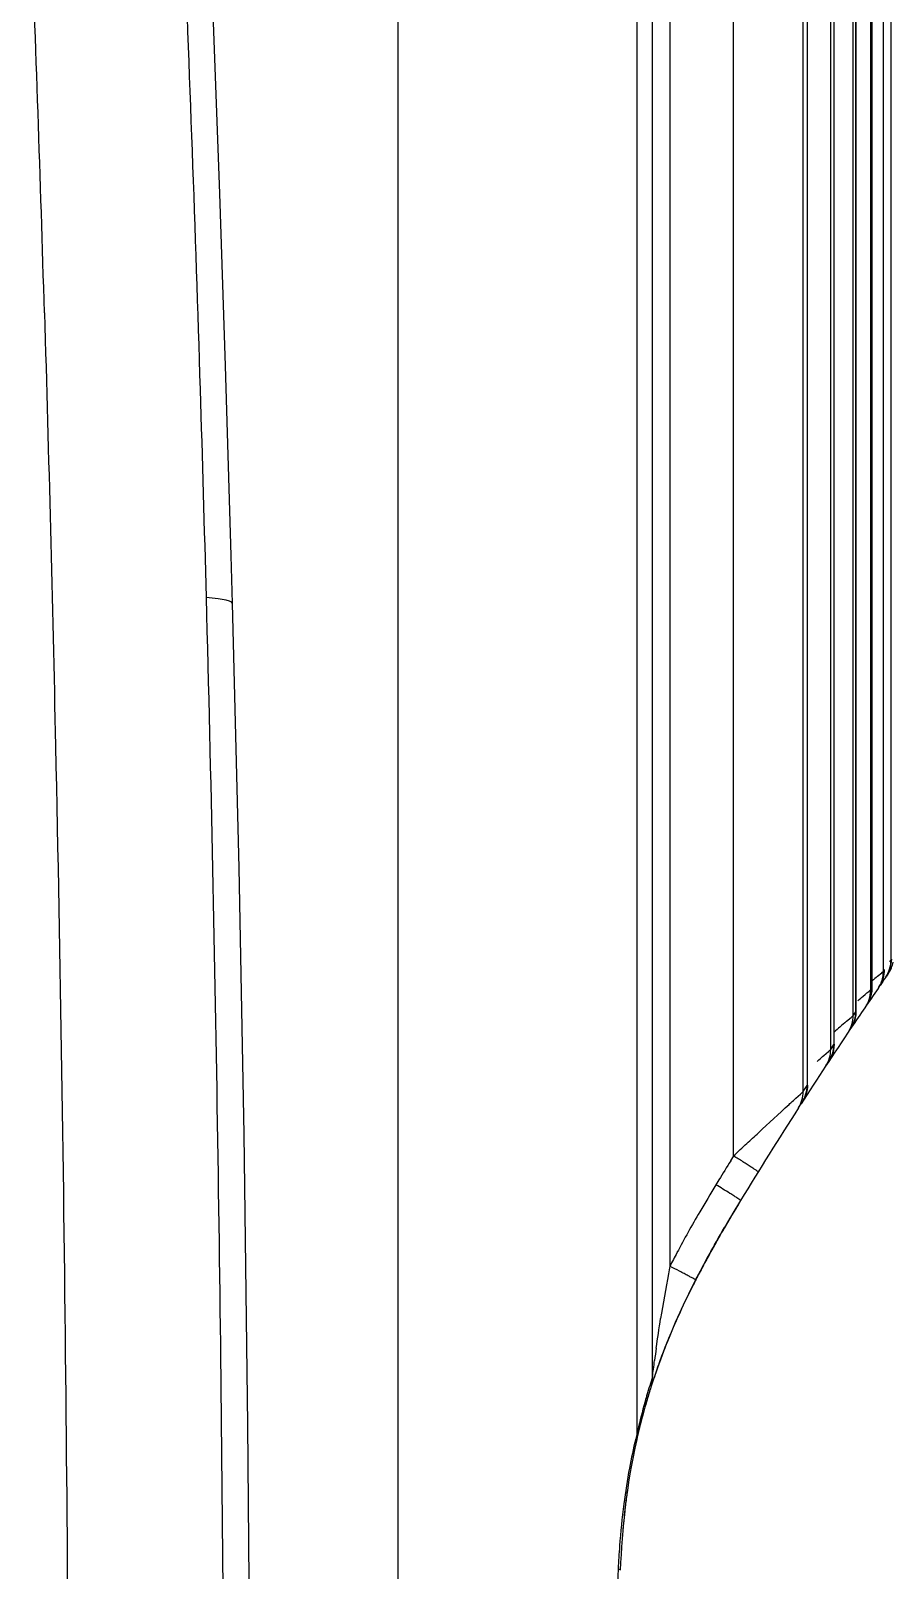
# Model space of a CAD drawing. Header units: millimetres. Extents: x -73584 to -37571, y -61249 to -50748.
# Drawn here: x -48246.65 to -48232.34, y -54602.84 to -54577.31 of the extents above; entities that cross this region are included whole.
import ezdxf

# ---------------------------------------------------------------- set-up
doc = ezdxf.new("R2010")
doc.units = ezdxf.units.MM
doc.header["$LTSCALE"] = 200
doc.layers.add('DIM', color=3, linetype='Continuous')
doc.layers.add('SOLID_1', color=7, linetype='Continuous')

# ---------------------------------------------------------------- blocks, each defined once
blk = doc.blocks.new('5569')
at = {"color": 7, "linetype": 'Continuous'}
for p, q in [((-46002.055, -54916.77), (-46002.055, -54833.705)), ((-46002.038, -54833.695), (-46002.038, -54916.744)), ((-46002.037, -54916.743), (-46002.037, -54833.685)), ((-46001.846, -54916.464), (-46001.846, -54833.572)), ((-46001.718, -54916.275), (-46001.718, -54833.559)), ((-46002.347, -54917.2), (-46002.347, -54833.889)), ((-46002.305, -54833.863), (-46002.305, -54917.137)), ((-46002.302, -54917.135), (-46002.302, -54833.855)), ((-46002.72, -54917.76), (-46002.72, -54834.232)), ((-46002.668, -54834.213), (-46002.668, -54917.681)), ((-46003.111, -54834.371), (-46003.111, -54918.359)), ((-46003.105, -54918.354), (-46003.105, -54834.367)), ((-46002.664, -54917.677), (-46002.664, -54834.268)), ((-46003.177, -54918.462), (-46003.177, -54834.688)), ((-46004.33, -54919.528), (-46004.33, -54835.729)), ((-46005.93, -54924.119), (-46005.93, -54836.443)), ((-46005.675, -54923.191), (-46005.675, -54836.403)), ((-46005.387, -54836.403), (-46005.387, -54921.357)), ((-46009.902, -54839.229), (-46009.902, -55029.304)), ((-46001.944, -54916.548), (-46001.874, -54916.49)), ((-46001.797, -54916.55), (-46001.807, -54916.565)), ((-46002.055, -54916.77), (-46002.038, -54916.744)), ((-46002.037, -54916.743), (-46002.038, -54916.744)), ((-46002.037, -54916.743), (-46002.037, -54916.743)), ((-46001.913, -54916.718), (-46001.934, -54916.748)), ((-46002.347, -54917.2), (-46002.305, -54917.137)), ((-46002.305, -54917.137), (-46002.302, -54917.135)), ((-46002.302, -54917.135), (-46002.302, -54917.135)), ((-46002.125, -54917.026), (-46002.124, -54917.026)), ((-46002.456, -54917.295), (-46002.382, -54917.232)), ((-46002.389, -54917.416), (-46002.389, -54917.416)), ((-46002.72, -54917.76), (-46002.668, -54917.681)), ((-46002.668, -54917.681), (-46002.664, -54917.677)), ((-46002.664, -54917.677), (-46002.664, -54917.677)), ((-46002.834, -54917.861), (-46002.758, -54917.795)), ((-46002.748, -54917.955), (-46002.749, -54917.956)), ((-46003.177, -54918.462), (-46003.111, -54918.359)), ((-46003.111, -54918.359), (-46003.105, -54918.354)), ((-46003.297, -54918.571), (-46003.219, -54918.501)), ((-46003.254, -54918.732), (-46003.185, -54918.625)), ((-46004.33, -54919.528), (-46004.379, -54919.608)), ((-46004.575, -54919.926), (-46004.623, -54920.006)), ((-46004.214, -54920.266), (-46004.256, -54920.335)), ((-46004.349, -54920.49), (-46004.386, -54920.554)), ((-46004.3, -54920.409), (-46004.349, -54920.49)), ((-46004.647, -54921.004), (-46004.704, -54921.108)), ((-46004.623, -54920.961), (-46004.647, -54921.004)), ((-46004.768, -54921.225), (-46004.818, -54921.315)), ((-46004.704, -54921.108), (-46004.768, -54921.225)), ((-46004.818, -54921.315), (-46004.831, -54921.34)), ((-46005.593, -54923.04), (-46005.622, -54923.123)), ((-46005.691, -54923.328), (-46005.696, -54923.344)), ((-46005.669, -54923.261), (-46005.691, -54923.328)), ((-46005.648, -54923.198), (-46005.669, -54923.261)), ((-46005.622, -54923.123), (-46005.648, -54923.198))]:
    blk.add_line(p, q, dxfattribs=at)
for points in [[(-46002.036, -54916.743), (-46002.039, -54916.797), (-46002.054, -54916.875), (-46002.082, -54916.952), (-46002.123, -54917.025)], [(-46002.302, -54917.135), (-46002.305, -54917.188), (-46002.319, -54917.265), (-46002.347, -54917.341), (-46002.387, -54917.414)], [(-46002.663, -54917.677), (-46002.666, -54917.73), (-46002.68, -54917.806), (-46002.707, -54917.881), (-46002.746, -54917.952)], [(-46003.106, -54918.354), (-46003.107, -54918.391), (-46003.115, -54918.452), (-46003.131, -54918.512), (-46003.155, -54918.57), (-46003.185, -54918.625)], [(-46004.96, -54921.585), (-46004.985, -54921.635), (-46005.017, -54921.698), (-46005.048, -54921.76), (-46005.078, -54921.821), (-46005.108, -54921.882), (-46005.137, -54921.942), (-46005.165, -54922.002), (-46005.193, -54922.061), (-46005.219, -54922.119), (-46005.246, -54922.177), (-46005.271, -54922.234), (-46005.296, -54922.29), (-46005.32, -54922.346), (-46005.344, -54922.401), (-46005.367, -54922.455), (-46005.389, -54922.508), (-46005.411, -54922.561), (-46005.432, -54922.613), (-46005.453, -54922.665), (-46005.473, -54922.715), (-46005.492, -54922.765), (-46005.51, -54922.814), (-46005.528, -54922.861)], [(-46005.528, -54922.861), (-46005.562, -54922.953), (-46005.578, -54922.997), (-46005.593, -54923.04)]]:
    blk.add_lwpolyline(points, dxfattribs=at)
for centre, radius, start, end in [((-46002.327, -54916.434), 0.502, 342.7607, 0.0368), ((-46002.172, -54916.214), 0.5, 325.2036, 348.3566), ((-45991.341, -54929.187), 16.498, 129.9926, 130.4053), ((-46002.345, -54916.465), 0.5, 325.4523, 348.4818), ((-46002.326, -54916.434), 0.501, 325.4588, 342.6602), ((-45940.803, -54958.862), 74.233, 145.26525, 145.39095), ((-46002.346, -54916.465), 0.5, 348.5117, 0.0717), ((-45940.803, -54958.862), 74.233, 145.20356, 145.25927), ((-45940.803, -54958.862), 74.233, 145.43677, 146.03882), ((-46002.535, -54916.746), 0.497, 325.7091, 336.5405), ((-46002.536, -54916.746), 0.498, 336.5673, 347.6301), ((-46002.537, -54916.746), 0.499, 347.6636, 0.1808), ((-45940.803, -54958.862), 74.233, 145.4087, 145.4208), ((-46002.801, -54917.14), 0.497, 348.9101, 0.3394), ((-46002.553, -54916.771), 0.498, 325.7361, 337.1756), ((-45940.803, -54958.862), 74.233, 146.06051, 147.21537), ((-45978.911, -54944.422), 35.92, 131.1886, 131.3914), ((-45991.005, -54930.595), 17.55, 130.727, 131.2024), ((-46002.799, -54917.14), 0.495, 326.0749, 337.2773), ((-46002.8, -54917.14), 0.496, 337.3088, 348.8792), ((-46003.212, -54917.764), 0.493, 326.685, 343.5411), ((-46003.158, -54917.686), 0.49, 326.5681, 334.2923), ((-46003.215, -54917.764), 0.495, 343.6411, 0.5204), ((-45940.803, -54958.862), 74.233, 147.2766, 148.6727), ((-45940.785, -54958.862), 74.733, 148.3145, 148.60103), ((-45980.992, -54934.405), 27.673, 148.6456, 149.7341), ((-45979.822, -54935.115), 28.556, 148.6677, 149.1908), ((-45978.94, -54935.65), 29.588, 148.672, 148.8771), ((-45987.447, -54930.65), 20.205, 149.7029, 151.8953), ((-45982.581, -54933.47), 25.344, 149.1901, 149.7768), ((-45982.417, -54933.567), 25.535, 149.1915, 149.7024), ((-45982.261, -54933.66), 25.716, 149.2109, 149.6145), ((-45982.221, -54933.684), 25.763, 149.3074, 149.5005), ((-45982.082, -54933.766), 25.924, 149.2595, 149.4886), ((-45981.34, -54934.206), 26.787, 149.032, 149.4066), ((-45981.52, -54934.1), 26.578, 149.1487, 149.3633), ((-45981.411, -54934.165), 26.705, 149.1598, 149.3076), ((-45981.068, -54934.369), 27.104, 149.0699, 149.2598), ((-45980.309, -54934.823), 27.988, 148.8265, 149.2109), ((-45980.788, -54934.536), 27.43, 149.0094, 149.2103), ((-45980.303, -54934.827), 27.995, 148.8764, 149.1587), ((-45980.634, -54934.628), 27.609, 149.0114, 149.1491), ((-45980.231, -54934.87), 28.08, 148.9395, 149.0702), ((-45979.766, -54935.15), 28.621, 148.8286, 149.0095), ((-45979.502, -54935.309), 28.93, 148.8012, 148.9394), ((-45985.022, -54932.049), 22.519, 149.8451, 150.3387), ((-45984.505, -54932.347), 23.116, 149.8657, 150.037), ((-45984.299, -54932.467), 23.355, 149.7606, 150.034), ((-45983.679, -54932.827), 24.071, 149.6163, 149.8652), ((-45983.788, -54932.764), 23.945, 149.6742, 149.8612), ((-45983.828, -54932.741), 23.899, 149.7066, 149.8485), ((-45983.221, -54933.095), 24.602, 149.5, 149.7606), ((-45983.012, -54933.218), 24.844, 149.4889, 149.6742), ((-45982.374, -54933.594), 25.585, 149.3637, 149.511), ((-45987.359, -54930.722), 19.832, 150.4489, 151.2044), ((-45987.327, -54930.741), 19.869, 150.5476, 151.0821), ((-45987.251, -54930.784), 19.956, 150.6223, 150.9535), ((-45987.033, -54930.906), 20.206, 150.614, 150.8103), ((-45987.026, -54930.91), 20.215, 150.6159, 150.8034), ((-45986.558, -54931.174), 20.752, 150.4746, 150.6324), ((-45986.507, -54931.202), 20.81, 150.4507, 150.6234), ((-45986.53, -54931.189), 20.783, 150.4749, 150.6142), ((-45986.222, -54931.364), 21.137, 150.3418, 150.5509), ((-45986.065, -54931.453), 21.318, 150.3196, 150.4749), ((-45986.071, -54931.45), 21.312, 150.3235, 150.4746), ((-45985.712, -54931.654), 21.724, 150.1334, 150.4473), ((-45985.493, -54931.779), 21.976, 150.108, 150.3438), ((-45990.548, -54928.977), 16.681, 151.9477, 152.8186), ((-45990.031, -54929.264), 16.788, 151.6878, 152.2217), ((-45988.954, -54929.843), 18.01, 151.0792, 151.8251), ((-45989.079, -54929.776), 17.868, 151.2078, 151.805), ((-45989.443, -54929.58), 17.455, 151.5687, 151.7719), ((-45988.884, -54929.882), 18.091, 151.2745, 151.5681), ((-45988.133, -54930.294), 18.948, 150.9537, 151.2743), ((-45980.202, -54926.256), 25.657, 169.2757, 170.9627), ((-45955.471, -54930.898), 50.82, 169.1789, 169.3217), ((-45991.017, -54928.745), 15.673, 152.2288, 152.7575), ((-45991.289, -54928.604), 15.368, 152.5744, 152.7397), ((-45991.288, -54928.604), 15.368, 152.5761, 152.7375), ((-45990.987, -54928.76), 15.707, 152.2222, 152.7285), ((-45990.156, -54929.198), 16.646, 151.8074, 152.2296), ((-45990.179, -54929.186), 16.621, 151.8301, 152.2299), ((-45992.103, -54928.188), 14.453, 152.9707, 153.4379), ((-45992.058, -54928.21), 14.503, 153.1011, 153.242), ((-45991.827, -54928.328), 14.762, 152.889, 153.129), ((-45991.809, -54928.337), 14.783, 152.8913, 153.1008), ((-45991.593, -54928.447), 15.026, 152.7305, 152.9721), ((-45991.537, -54928.476), 15.089, 152.7375, 152.8915), ((-45994.973, -54926.823), 11.274, 156.3523, 156.8057), ((-45994.427, -54927.066), 11.872, 155.4238, 155.7034), ((-45995.321, -54926.677), 10.897, 157.5894, 157.972), ((-45995.103, -54926.768), 11.133, 156.8063, 157.0224), ((-45983.487, -54925.858), 22.348, 171.9171, 172.4429), ((-45995.214, -54926.716), 11.011, 159.085, 159.764), ((-45995.352, -54926.664), 10.864, 158.3576, 159.0844), ((-45995.361, -54926.66), 10.853, 157.972, 158.3573), ((-45995.061, -54926.773), 11.174, 159.7628, 160.1233), ((-45995.725, -54926.549), 10.473, 162.1831, 164.1772), ((-45995.266, -54926.551), 10.938, 162.1104, 163.7594), ((-45995.58, -54926.464), 10.612, 164.1005, 166.6729), ((-45995.242, -54926.557), 10.963, 163.766, 164.1174), ((-45995.784, -54926.532), 10.412, 163.4825, 163.7021), ((-45995.76, -54926.539), 10.437, 163.3347, 163.4825), ((-45995.737, -54926.546), 10.462, 163.1463, 163.3347), ((-45995.712, -54926.554), 10.488, 162.9913, 163.1463), ((-45995.687, -54926.561), 10.514, 162.8189, 162.9913), ((-45995.66, -54926.569), 10.541, 162.6613, 162.8189), ((-45995.634, -54926.577), 10.569, 162.4996, 162.6613), ((-45995.607, -54926.586), 10.598, 162.34, 162.4996), ((-45995.96, -54926.482), 10.229, 164.1769, 167.2745), ((-45995.926, -54926.492), 10.264, 164.8356, 165.1496), ((-45995.907, -54926.497), 10.284, 164.6577, 164.8356), ((-45995.878, -54926.505), 10.315, 164.1814, 164.6575), ((-45995.834, -54926.517), 10.36, 163.8276, 164.1815), ((-45995.806, -54926.525), 10.389, 163.7021, 163.8277), ((-45995.271, -54926.536), 10.929, 166.6821, 167.2286), ((-45995.987, -54926.476), 10.201, 166.3915, 166.7228), ((-45995.985, -54926.476), 10.204, 166.1818, 166.3915), ((-45995.979, -54926.478), 10.209, 165.8895, 166.1818), ((-45995.971, -54926.48), 10.219, 165.6576, 165.8895), ((-45995.959, -54926.483), 10.23, 165.3849, 165.6576), ((-45995.945, -54926.487), 10.245, 165.1496, 165.3849), ((-45996.352, -54926.521), 9.874, 166.5301, 169.4048), ((-45994.193, -54927.031), 12.092, 166.0697, 166.5628), ((-45995.982, -54926.477), 10.207, 166.9419, 167.2813), ((-45995.987, -54926.476), 10.202, 166.7228, 166.9419), ((-45995.542, -54926.668), 10.697, 169.4264, 172.647), ((-45994.846, -54926.664), 11.358, 171.7464, 172.9474), ((-45993.312, -54926.953), 12.945, 172.6587, 175.7598), ((-45993.521, -54926.82), 12.693, 173.3133, 175.006), ((-45994.398, -54926.721), 11.81, 172.9424, 173.2954), ((-45993.176, -54926.965), 13.082, 175.7513, 177.413)]:
    blk.add_arc(centre, radius, start, end, dxfattribs=at)
for points in [[(-46001.807, -54916.565), (-46001.751, -54916.483), (-46001.718, -54916.38), (-46001.718, -54916.28)], [(-46001.797, -54916.55), (-46001.74, -54916.468), (-46001.708, -54916.365), (-46001.708, -54916.265)], [(-46002.094, -54916.964), (-46002.069, -54916.903), (-46002.055, -54916.836), (-46002.055, -54916.77)], [(-46002.431, -54917.479), (-46002.377, -54917.398), (-46002.346, -54917.297), (-46002.347, -54917.2)], [(-46002.716, -54917.899), (-46002.684, -54917.832), (-46002.667, -54917.755), (-46002.668, -54917.681)], [(-46003.254, -54918.732), (-46003.204, -54918.654), (-46003.176, -54918.556), (-46003.177, -54918.462)], [(-46003.188, -54918.63), (-46003.138, -54918.551), (-46003.11, -54918.453), (-46003.111, -54918.359)], [(-46004.33, -54919.528), (-46004.258, -54919.458), (-46004.184, -54919.388), (-46004.11, -54919.32)], [(-46004.96, -54921.585), (-46004.823, -54921.318), (-46004.665, -54921.03), (-46004.48, -54920.713)], [(-46005.613, -54922.715), (-46005.59, -54922.552), (-46005.566, -54922.389), (-46005.54, -54922.225)], [(-46005.696, -54923.344), (-46005.68, -54923.295), (-46005.673, -54923.243), (-46005.675, -54923.191)], [(-46005.802, -54923.693), (-46005.789, -54923.649), (-46005.784, -54923.603), (-46005.786, -54923.557)], [(-46005.938, -54924.23), (-46006.113, -54925.002), (-46006.178, -54925.712), (-46006.21, -54926.398)], [(-46005.938, -54924.23), (-46005.93, -54924.194), (-46005.927, -54924.156), (-46005.93, -54924.119)]]:
    blk.add_open_spline(points, degree=3, dxfattribs=at)
for points, knots in [([(-46001.744, -54916.303), (-46001.741, -54916.3), (-46001.732, -54916.293), (-46001.722, -54916.286), (-46001.718, -54916.28)], [0, 0, 0, 0, 0.395465, 1, 1, 1, 1]), ([(-46001.875, -54916.49), (-46001.871, -54916.487), (-46001.861, -54916.478), (-46001.851, -54916.471), (-46001.846, -54916.464)], [0, 0, 0, 0, 0.376558, 1, 1, 1, 1]), ([(-46002.268, -54916.952), (-46002.249, -54916.936), (-46002.189, -54916.884), (-46002.129, -54916.833), (-46002.088, -54916.799)], [0, 0, 0, 0, 0.317504, 1, 1, 1, 1]), ([(-46002.088, -54916.799), (-46002.084, -54916.795), (-46002.073, -54916.786), (-46002.061, -54916.777), (-46002.055, -54916.77)], [0, 0, 0, 0, 0.36106, 1, 1, 1, 1]), ([(-46002.382, -54917.232), (-46002.378, -54917.228), (-46002.366, -54917.218), (-46002.354, -54917.208), (-46002.347, -54917.2)], [0, 0, 0, 0, 0.349145, 1, 1, 1, 1]), ([(-46002.945, -54917.96), (-46002.935, -54917.951), (-46002.898, -54917.918), (-46002.861, -54917.885), (-46002.834, -54917.861)], [0, 0, 0, 0, 0.273794, 1, 1, 1, 1]), ([(-46002.758, -54917.795), (-46002.754, -54917.791), (-46002.741, -54917.78), (-46002.727, -54917.768), (-46002.72, -54917.76)], [0, 0, 0, 0, 0.338911, 1, 1, 1, 1]), ([(-46003.219, -54918.501), (-46003.214, -54918.497), (-46003.2, -54918.484), (-46003.186, -54918.472), (-46003.177, -54918.462)], [0, 0, 0, 0, 0.330129, 1, 1, 1, 1]), ([(-46004.11, -54919.32), (-46004.046, -54919.26), (-46003.812, -54919.046), (-46003.58, -54918.829), (-46003.41, -54918.673)], [0, 0, 0, 0, 0.273755, 1, 1, 1, 1]), ([(-46003.41, -54918.673), (-46003.4, -54918.664), (-46003.362, -54918.63), (-46003.325, -54918.596), (-46003.297, -54918.571)], [0, 0, 0, 0, 0.272574, 1, 1, 1, 1]), ([(-46003.922, -54919.791), (-46003.921, -54919.789), (-46003.937, -54919.782), (-46003.951, -54919.767), (-46003.993, -54919.742), (-46004.042, -54919.709), (-46004.107, -54919.668), (-46004.203, -54919.607), (-46004.279, -54919.56), (-46004.33, -54919.528)], [0, 0, 0, 0, 0.017145, 0.0703, 0.162503, 0.291489, 0.450545, 0.629349, 1, 1, 1, 1]), ([(-46004.326, -54920.19), (-46004.348, -54920.176), (-46004.447, -54920.114), (-46004.546, -54920.053), (-46004.623, -54920.006)], [0, 0, 0, 0, 0.220224, 1, 1, 1, 1]), ([(-46004.214, -54920.266), (-46004.212, -54920.263), (-46004.229, -54920.257), (-46004.243, -54920.242), (-46004.283, -54920.219), (-46004.31, -54920.2), (-46004.326, -54920.19)], [0, 0, 0, 0, 0.065286, 0.255881, 0.568646, 1, 1, 1, 1]), ([(-46004.96, -54921.585), (-46004.958, -54921.582), (-46004.977, -54921.577), (-46004.992, -54921.563), (-46005.035, -54921.542), (-46005.087, -54921.513), (-46005.153, -54921.478), (-46005.254, -54921.425), (-46005.334, -54921.384), (-46005.387, -54921.357)], [0, 0, 0, 0, 0.018956, 0.074488, 0.165626, 0.291301, 0.448596, 0.627228, 1, 1, 1, 1]), ([(-46004.96, -54921.585), (-46005.218, -54922.089), (-46005.466, -54922.666), (-46005.652, -54923.208), (-46005.696, -54923.344)], [0, 0, 0, 0, 0.743555, 1, 1, 1, 1]), ([(-46005.675, -54923.191), (-46005.671, -54923.148), (-46005.657, -54923.057), (-46005.647, -54922.966), (-46005.641, -54922.919)], [0, 0, 0, 0, 0.476626, 1, 1, 1, 1]), ([(-46006.244, -54926.375), (-46006.277, -54927.031), (-46006.304, -54928.345), (-46006.339, -54930.316), (-46006.357, -54932.291), (-46006.36, -54933.608), (-46006.36, -54934.266)], [0, 0, 0, 0, 0.249354, 0.499456, 0.749722, 1, 1, 1, 1]), ([(-46006.245, -54926.375), (-46006.236, -54926.378), (-46006.223, -54926.382), (-46006.21, -54926.393), (-46006.21, -54926.398)], [0, 0, 0, 0, 0.668356, 1, 1, 1, 1])]:
    blk.add_open_spline(points, degree=3, knots=knots, dxfattribs=at)
at = {"layer": 'SOLID_1', "color": 7, "linetype": 'Continuous'}
for points in [[(-46013.025, -54899.196), (-46012.963, -54900.733), (-46012.857, -54903.569), (-46012.761, -54906.427), (-46012.667, -54909.572), (-46012.645, -54910.367)], [(-46012.645, -54910.367), (-46012.539, -54914.751), (-46012.456, -54919.167), (-46012.392, -54923.984), (-46012.35, -54929.193), (-46012.337, -54934.266)]]:
    blk.add_lwpolyline(points, dxfattribs=at)
for centre, radius, start, end in [((-46754.723, -54927.449), 739.286, 1.697944, 2.212701), ((-46771.969, -54930.354), 759.16, 1.776648, 2.374225), ((-46795.942, -54931.074), 783.144, 1.522575, 1.77488)]:
    blk.add_arc(centre, radius, start, end, dxfattribs=at)
for points, knots in [([(-46015.762, -54905.544), (-46015.69, -54907.938), (-46015.445, -54917.51), (-46015.355, -54927.086), (-46015.355, -54934.266)], [0, 0, 0, 0, 0.250101, 1, 1, 1, 1]), ([(-46012.77, -54934.266), (-46012.77, -54932.267), (-46012.793, -54924.265), (-46012.915, -54916.264), (-46013.075, -54910.265)], [0, 0, 0, 0, 0.249951, 1, 1, 1, 1]), ([(-46012.645, -54910.366), (-46012.645, -54910.353), (-46012.685, -54910.324), (-46012.764, -54910.309), (-46012.902, -54910.288), (-46013.01, -54910.274), (-46013.075, -54910.265)], [0, 0, 0, 0, 0.08728, 0.267529, 0.564891, 1, 1, 1, 1])]:
    blk.add_open_spline(points, degree=3, knots=knots, dxfattribs=at)
blk = doc.blocks.new('*U670')
at = {"layer": 'DIM', "color": 3}
blk.add_blockref('5569', (46037.067, 54931.016), dxfattribs=at)
blk = doc.blocks.new('*U671')
at = {"layer": 'DIM', "color": 0, "linetype": 'ByBlock', "lineweight": -2, "transparency": 16777216}
blk.add_blockref('*U670', (0, 500), dxfattribs=at)

msp = doc.modelspace()

# ---------------------------------------------------------------- block references
at = {"layer": 'DIM', "color": 3}
msp.add_blockref('*U671', (-48267.725, -55107.458), dxfattribs=at)

doc.saveas('drawing.dxf')
